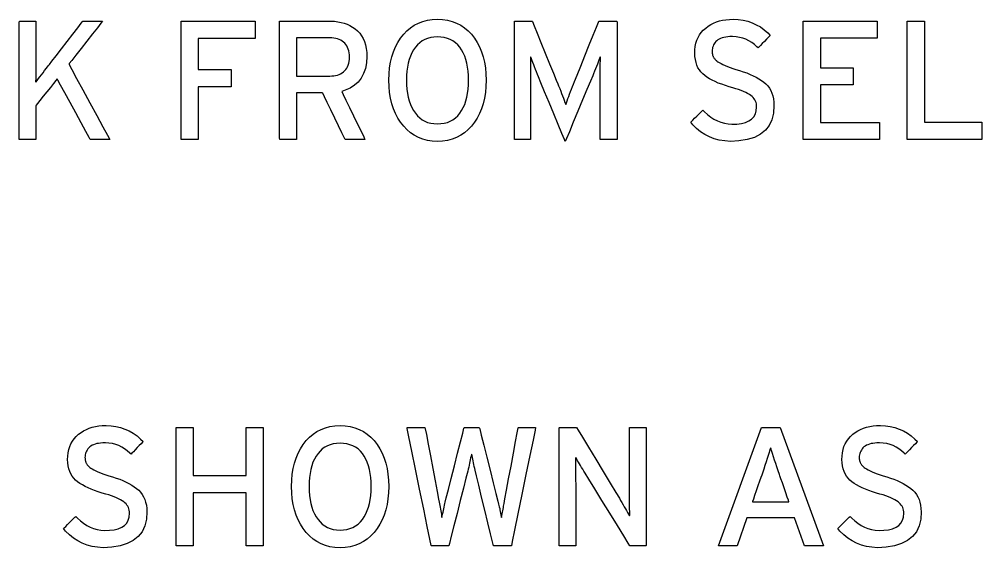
# Model space of a CAD drawing. Extents: x 1 to 47.7, y 0.2 to 33.3.
# Drawn here: x 13.896 to 16.027, y 22.696 to 23.867 of the extents above; entities that cross this region are included whole.
import ezdxf

# ---------------------------------------------------------------- set-up
doc = ezdxf.new("R2010")
doc.units = 0
doc.header["$MEASUREMENT"] = 0
doc.layers.add('4_0_____DWG', color=7, linetype='CONTINUOUS')

msp = doc.modelspace()

# ---------------------------------------------------------------- linework, layer by layer
at = {"layer": '4_0_____DWG'}
for points in [[(14.0537, 23.6), (14.051, 23.6049), (14.0439, 23.618), (14.0337, 23.6368), (14.0216, 23.659), (14.0091, 23.682), (13.9975, 23.7035), (13.988, 23.7209), (13.982, 23.7319), (13.9805, 23.7343), (13.9778, 23.731), (13.9726, 23.7245), (13.9655, 23.7157), (13.9576, 23.7058), (13.9496, 23.6959), (13.9424, 23.6869), (13.9368, 23.68), (13.9337, 23.6762), (13.9334, 23.6748), (13.9334, 23.6692), (13.9334, 23.6598), (13.9334, 23.648), (13.9334, 23.6351), (13.9334, 23.6224), (13.9334, 23.6115), (13.9334, 23.6036), (13.9334, 23.6), (13.9324, 23.6), (13.9291, 23.6), (13.9241, 23.6), (13.9181, 23.6), (13.9118, 23.6), (13.9058, 23.6), (13.9008, 23.6), (13.8975, 23.6), (13.8965, 23.6002), (13.8965, 23.6123), (13.8965, 23.6398), (13.8965, 23.6778), (13.8965, 23.7215), (13.8965, 23.7663), (13.8965, 23.8073), (13.8965, 23.8399), (13.8965, 23.8591), (13.8968, 23.8624), (13.8992, 23.8624), (13.9035, 23.8624), (13.9092, 23.8624), (13.9154, 23.8624), (13.9216, 23.8624), (13.9272, 23.8624), (13.9313, 23.8624), (13.9333, 23.8624), (13.9334, 23.8607), (13.9334, 23.8533), (13.9334, 23.8416), (13.9334, 23.8273), (13.9334, 23.8119), (13.9334, 23.7971), (13.9334, 23.7844), (13.9334, 23.7757), (13.9334, 23.7724), (13.9334, 23.7668), (13.9334, 23.7613), (13.9334, 23.7559), (13.9333, 23.7505), (13.9332, 23.7452), (13.9331, 23.7399), (13.933, 23.7347), (13.9328, 23.7295), (13.9335, 23.727), (13.9363, 23.7309), (13.9393, 23.735), (13.9424, 23.7392), (13.9457, 23.7436), (13.9491, 23.7482), (13.9527, 23.753), (13.9565, 23.7579), (13.9604, 23.763), (13.9631, 23.7665), (13.9686, 23.7736), (13.9779, 23.7856), (13.9897, 23.8008), (14.0025, 23.8174), (14.0151, 23.8336), (14.026, 23.8477), (14.0338, 23.8578), (14.0373, 23.8623), (14.0386, 23.8624), (14.0424, 23.8624), (14.0483, 23.8624), (14.0553, 23.8624), (14.0627, 23.8624), (14.0698, 23.8624), (14.0756, 23.8624), (14.0795, 23.8624), (14.0806, 23.8623), (14.0772, 23.8579), (14.0694, 23.8479), (14.0586, 23.8342), (14.0462, 23.8183), (14.0334, 23.802), (14.0218, 23.7872), (14.0126, 23.7753), (14.0071, 23.7683), (14.0068, 23.766), (14.0127, 23.7552), (14.0234, 23.7355), (14.0373, 23.7099), (14.0527, 23.6815), (14.068, 23.6534), (14.0815, 23.6285), (14.0916, 23.6098), (14.0967, 23.6005), (14.0962, 23.6), (14.0926, 23.6), (14.087, 23.6), (14.0801, 23.6), (14.0727, 23.6), (14.0656, 23.6), (14.0595, 23.6), (14.0553, 23.6)], [(14.6661, 23.7839), (14.6651, 23.77), (14.6627, 23.7574), (14.6588, 23.7461), (14.6535, 23.7362), (14.6468, 23.7275), (14.6386, 23.7202), (14.629, 23.7142), (14.6179, 23.7095), (14.6103, 23.7067), (14.6136, 23.7001), (14.6196, 23.6875), (14.6276, 23.6711), (14.6364, 23.6528), (14.6453, 23.6345), (14.6531, 23.6184), (14.6589, 23.6063), (14.6618, 23.6003), (14.6611, 23.6), (14.6574, 23.6), (14.6516, 23.6), (14.6445, 23.6), (14.6369, 23.6), (14.6296, 23.6), (14.6235, 23.6), (14.6194, 23.6), (14.618, 23.6), (14.6158, 23.6045), (14.6106, 23.6153), (14.6033, 23.6304), (14.5948, 23.6478), (14.5862, 23.6657), (14.5782, 23.6821), (14.5719, 23.695), (14.5682, 23.7026), (14.5672, 23.7038), (14.5633, 23.7038), (14.5564, 23.7038), (14.5474, 23.7038), (14.5376, 23.7038), (14.5279, 23.7038), (14.5194, 23.7038), (14.5132, 23.7038), (14.5103, 23.7038), (14.5102, 23.7012), (14.5102, 23.692), (14.5102, 23.6779), (14.5102, 23.6609), (14.5102, 23.6429), (14.5102, 23.6259), (14.5102, 23.6119), (14.5102, 23.6026), (14.5102, 23.6), (14.5083, 23.6), (14.5043, 23.6), (14.4988, 23.6), (14.4925, 23.6), (14.486, 23.6), (14.4802, 23.6), (14.4757, 23.6), (14.4732, 23.6), (14.4729, 23.603), (14.4729, 23.6222), (14.4729, 23.6549), (14.4729, 23.6963), (14.4729, 23.7415), (14.4729, 23.7856), (14.4729, 23.8237), (14.4729, 23.8509), (14.4729, 23.8623), (14.4764, 23.8624), (14.4868, 23.8624), (14.5023, 23.8624), (14.5207, 23.8624), (14.54, 23.8624), (14.558, 23.8624), (14.5728, 23.8624), (14.5821, 23.8624), (14.5865, 23.8624), (14.5943, 23.862), (14.6018, 23.8611), (14.6089, 23.8597), (14.6158, 23.8578), (14.6223, 23.8554), (14.6286, 23.8525), (14.6345, 23.8491), (14.6402, 23.8452), (14.6455, 23.8408), (14.6502, 23.8357), (14.6544, 23.83), (14.6579, 23.8238), (14.6607, 23.817), (14.663, 23.8096), (14.6646, 23.8016), (14.6657, 23.7931)], [(14.9299, 23.7313), (14.9294, 23.7173), (14.9282, 23.704), (14.9262, 23.6914), (14.9234, 23.6795), (14.9198, 23.6682), (14.9155, 23.6576), (14.9103, 23.6477), (14.9044, 23.6384), (14.8977, 23.6298), (14.8903, 23.622), (14.8823, 23.6152), (14.8738, 23.6095), (14.8646, 23.6047), (14.8549, 23.601), (14.8445, 23.5982), (14.8336, 23.5965), (14.8221, 23.5958), (14.8107, 23.5965), (14.7998, 23.5982), (14.7896, 23.601), (14.78, 23.6047), (14.771, 23.6095), (14.7625, 23.6152), (14.7547, 23.622), (14.7475, 23.6298), (14.7407, 23.6384), (14.7347, 23.6477), (14.7294, 23.6576), (14.725, 23.6682), (14.7213, 23.6795), (14.7185, 23.6914), (14.7164, 23.704), (14.7151, 23.7173), (14.7146, 23.7313), (14.7151, 23.7453), (14.7164, 23.7586), (14.7185, 23.7712), (14.7213, 23.7832), (14.725, 23.7946), (14.7294, 23.8052), (14.7347, 23.8153), (14.7407, 23.8246), (14.7475, 23.8333), (14.7547, 23.8409), (14.7625, 23.8476), (14.771, 23.8532), (14.78, 23.8579), (14.7896, 23.8616), (14.7998, 23.8642), (14.8107, 23.8659), (14.8221, 23.8666), (14.8336, 23.8659), (14.8445, 23.8642), (14.8549, 23.8616), (14.8646, 23.8579), (14.8738, 23.8532), (14.8823, 23.8476), (14.8903, 23.8409), (14.8977, 23.8333), (14.9044, 23.8246), (14.9103, 23.8153), (14.9155, 23.8052), (14.9198, 23.7946), (14.9234, 23.7832), (14.9262, 23.7712), (14.9282, 23.7586), (14.9294, 23.7453)], [(15.1824, 23.5999), (15.1824, 23.6049), (15.1824, 23.6182), (15.1824, 23.6375), (15.1824, 23.6601), (15.1824, 23.6837), (15.1824, 23.7058), (15.1824, 23.7239), (15.1824, 23.7357), (15.1824, 23.7402), (15.1824, 23.7466), (15.1825, 23.7527), (15.1825, 23.7585), (15.1826, 23.7639), (15.1827, 23.7691), (15.1828, 23.7739), (15.1829, 23.7785), (15.1831, 23.7827), (15.1826, 23.7833), (15.1812, 23.7796), (15.1796, 23.7756), (15.1779, 23.7714), (15.1761, 23.7668), (15.1742, 23.7619), (15.1721, 23.7567), (15.17, 23.7513), (15.1676, 23.7455), (15.1658, 23.7411), (15.161, 23.7295), (15.1532, 23.7109), (15.1435, 23.6877), (15.133, 23.6626), (15.1229, 23.6383), (15.1141, 23.6173), (15.1078, 23.6023), (15.1051, 23.5959), (15.1033, 23.6), (15.0978, 23.6134), (15.0896, 23.6333), (15.0798, 23.6571), (15.0694, 23.6822), (15.0595, 23.706), (15.0513, 23.7259), (15.0458, 23.7393), (15.0438, 23.7442), (15.0415, 23.75), (15.0393, 23.7555), (15.0372, 23.7608), (15.0352, 23.7657), (15.0334, 23.7704), (15.0317, 23.7747), (15.0301, 23.7788), (15.0286, 23.7825), (15.0278, 23.7836), (15.0279, 23.7794), (15.028, 23.775), (15.0281, 23.7702), (15.0282, 23.7651), (15.0283, 23.7597), (15.0284, 23.754), (15.0284, 23.748), (15.0284, 23.7416), (15.0284, 23.7371), (15.0284, 23.7272), (15.0284, 23.7103), (15.0284, 23.6888), (15.0284, 23.6654), (15.0284, 23.6423), (15.0284, 23.6221), (15.0284, 23.6072), (15.0284, 23.6001), (15.0276, 23.5999), (15.0246, 23.5999), (15.0199, 23.5999), (15.0142, 23.5999), (15.0081, 23.5999), (15.0023, 23.5999), (14.9973, 23.5999), (14.9939, 23.5999), (14.9926, 23.5999), (14.9926, 23.6093), (14.9926, 23.6346), (14.9926, 23.6709), (14.9926, 23.7137), (14.9926, 23.7584), (14.9926, 23.8002), (14.9926, 23.8344), (14.9926, 23.8566), (14.9927, 23.8624), (14.9947, 23.8624), (14.9989, 23.8624), (15.0046, 23.8624), (15.0111, 23.8624), (15.0178, 23.8624), (15.0239, 23.8624), (15.0287, 23.8624), (15.0315, 23.8624), (15.0324, 23.8613), (15.036, 23.8523), (15.0427, 23.8359), (15.0513, 23.8147), (15.0609, 23.7911), (15.0704, 23.7677), (15.0789, 23.7469), (15.0853, 23.7313), (15.0886, 23.7232), (15.0904, 23.7187), (15.0928, 23.713), (15.095, 23.7076), (15.0971, 23.7022), (15.0991, 23.697), (15.101, 23.692), (15.1028, 23.6872), (15.1044, 23.6825), (15.106, 23.678), (15.1075, 23.6814), (15.1092, 23.686), (15.1109, 23.6908), (15.1128, 23.6957), (15.1147, 23.7009), (15.1168, 23.7062), (15.119, 23.7117), (15.1213, 23.7174), (15.1234, 23.7226), (15.1258, 23.7287), (15.1315, 23.7429), (15.1394, 23.7628), (15.1486, 23.7858), (15.1581, 23.8096), (15.1669, 23.8315), (15.1739, 23.8492), (15.1783, 23.8601), (15.1794, 23.8624), (15.1817, 23.8624), (15.1863, 23.8624), (15.1923, 23.8624), (15.1991, 23.8624), (15.2059, 23.8624), (15.2121, 23.8624), (15.2168, 23.8624), (15.2195, 23.8624), (15.2198, 23.8594), (15.2198, 23.8406), (15.2198, 23.8086), (15.2198, 23.7681), (15.2198, 23.7237), (15.2198, 23.68), (15.2198, 23.6418), (15.2198, 23.6137), (15.2198, 23.6004), (15.219, 23.5999), (15.2158, 23.5999), (15.2109, 23.5999), (15.205, 23.5999), (15.1986, 23.5999), (15.1925, 23.5999), (15.1874, 23.5999), (15.1838, 23.5999)], [(15.5671, 23.6753), (15.5661, 23.6588), (15.5625, 23.6441), (15.5565, 23.6314), (15.5481, 23.6207), (15.5372, 23.6118), (15.5238, 23.6049), (15.5079, 23.5999), (15.4896, 23.5969), (15.4705, 23.5959), (15.458, 23.5969), (15.4461, 23.5989), (15.4348, 23.6019), (15.4241, 23.606), (15.414, 23.6111), (15.4045, 23.6172), (15.3956, 23.6244), (15.3874, 23.6326), (15.3827, 23.6383), (15.3843, 23.64), (15.3874, 23.6431), (15.3915, 23.6471), (15.3961, 23.6517), (15.4007, 23.6562), (15.4048, 23.6603), (15.4079, 23.6635), (15.4097, 23.6652), (15.4135, 23.6615), (15.4202, 23.6554), (15.4271, 23.65), (15.4342, 23.6454), (15.4417, 23.6416), (15.4494, 23.6386), (15.4573, 23.6364), (15.4655, 23.6349), (15.474, 23.6343), (15.4847, 23.6345), (15.495, 23.6357), (15.5039, 23.638), (15.5114, 23.6412), (15.5176, 23.6454), (15.5224, 23.6506), (15.5259, 23.6568), (15.528, 23.6639), (15.5287, 23.6721), (15.5286, 23.6757), (15.5281, 23.6789), (15.5273, 23.682), (15.5262, 23.6849), (15.5248, 23.6877), (15.523, 23.6904), (15.521, 23.6929), (15.5186, 23.6953), (15.5159, 23.6976), (15.5126, 23.6998), (15.5088, 23.702), (15.5045, 23.7042), (15.4998, 23.7064), (15.4946, 23.7085), (15.4888, 23.7106), (15.4826, 23.7127), (15.476, 23.7148), (15.4682, 23.717), (15.4596, 23.7196), (15.4515, 23.7224), (15.4439, 23.7253), (15.4369, 23.7284), (15.4303, 23.7316), (15.4243, 23.7349), (15.4188, 23.7384), (15.4138, 23.742), (15.4093, 23.7457), (15.4053, 23.7498), (15.4019, 23.7543), (15.3989, 23.7593), (15.3965, 23.7648), (15.3945, 23.7707), (15.3931, 23.7771), (15.3922, 23.784), (15.3918, 23.7913), (15.392, 23.799), (15.3928, 23.8063), (15.3942, 23.8133), (15.3963, 23.8199), (15.399, 23.8261), (15.4023, 23.8319), (15.4062, 23.8374), (15.4107, 23.8424), (15.4159, 23.8471), (15.4213, 23.8512), (15.427, 23.8548), (15.4331, 23.8579), (15.4395, 23.8605), (15.4462, 23.8627), (15.4533, 23.8644), (15.4607, 23.8656), (15.4684, 23.8663), (15.4767, 23.8666), (15.4879, 23.866), (15.4986, 23.8644), (15.5089, 23.862), (15.5187, 23.8587), (15.528, 23.8545), (15.5369, 23.8494), (15.5454, 23.8434), (15.5534, 23.8365), (15.5587, 23.8309), (15.5573, 23.8294), (15.5543, 23.8263), (15.5504, 23.8222), (15.5459, 23.8176), (15.5413, 23.8129), (15.5372, 23.8086), (15.534, 23.8052), (15.5321, 23.8033), (15.5293, 23.8057), (15.5238, 23.8107), (15.5179, 23.8152), (15.5117, 23.8189), (15.5051, 23.8221), (15.4982, 23.8246), (15.4909, 23.8264), (15.4833, 23.8276), (15.4753, 23.8281), (15.4693, 23.828), (15.4646, 23.8277), (15.4603, 23.8271), (15.4562, 23.8264), (15.4525, 23.8253), (15.449, 23.8241), (15.4459, 23.8227), (15.4431, 23.821), (15.4406, 23.8191), (15.4384, 23.8169), (15.4365, 23.8146), (15.4348, 23.8122), (15.4334, 23.8097), (15.4322, 23.8071), (15.4313, 23.8043), (15.4307, 23.8015), (15.4303, 23.7985), (15.4302, 23.7954), (15.4302, 23.7939), (15.4303, 23.7924), (15.4305, 23.791), (15.4307, 23.7896), (15.431, 23.7883), (15.4313, 23.787), (15.4318, 23.7858), (15.4322, 23.7846), (15.4328, 23.7835), (15.4334, 23.7822), (15.4342, 23.781), (15.435, 23.7798), (15.436, 23.7786), (15.437, 23.7774), (15.4382, 23.7762), (15.4395, 23.7751), (15.4409, 23.7739), (15.4429, 23.7724), (15.4461, 23.7704), (15.4499, 23.7683), (15.4541, 23.7662), (15.4588, 23.7641), (15.4641, 23.7619), (15.4699, 23.7598), (15.4762, 23.7576), (15.483, 23.7554), (15.491, 23.753), (15.4991, 23.7503), (15.5069, 23.7475), (15.5142, 23.7445), (15.5211, 23.7414), (15.5276, 23.7381), (15.5336, 23.7347), (15.5392, 23.7311), (15.5444, 23.7274), (15.5491, 23.7234), (15.5532, 23.719), (15.5569, 23.7141), (15.5599, 23.7088), (15.5625, 23.703), (15.5644, 23.6968), (15.5659, 23.6901), (15.5668, 23.6829)], [(14.6276, 23.7828), (14.6274, 23.7877), (14.6268, 23.7922), (14.626, 23.7965), (14.6248, 23.8005), (14.6233, 23.8041), (14.6216, 23.8075), (14.6195, 23.8105), (14.6171, 23.8133), (14.6143, 23.8158), (14.6113, 23.8181), (14.6081, 23.8201), (14.6046, 23.8218), (14.6009, 23.8231), (14.597, 23.8241), (14.5928, 23.8249), (14.5884, 23.8253), (14.5843, 23.8254), (14.5806, 23.8254), (14.5724, 23.8254), (14.5611, 23.8254), (14.5482, 23.8254), (14.5352, 23.8254), (14.5236, 23.8254), (14.5149, 23.8254), (14.5105, 23.8254), (14.5102, 23.8237), (14.5102, 23.8163), (14.5102, 23.8047), (14.5102, 23.7906), (14.5102, 23.7756), (14.5102, 23.7615), (14.5102, 23.7499), (14.5102, 23.7425), (14.5105, 23.7408), (14.5149, 23.7408), (14.5236, 23.7408), (14.5352, 23.7408), (14.5482, 23.7408), (14.5611, 23.7408), (14.5724, 23.7408), (14.5806, 23.7408), (14.5843, 23.7408), (14.5883, 23.7409), (14.5926, 23.7413), (14.5968, 23.742), (14.6007, 23.743), (14.6043, 23.7443), (14.6078, 23.7458), (14.611, 23.7477), (14.614, 23.7499), (14.6167, 23.7523), (14.6192, 23.755), (14.6214, 23.7581), (14.6232, 23.7614), (14.6247, 23.7651), (14.6259, 23.7691), (14.6268, 23.7733), (14.6274, 23.7779)], [(14.8911, 23.7313), (14.8909, 23.7416), (14.8902, 23.7514), (14.889, 23.7606), (14.8873, 23.7693), (14.8851, 23.7775), (14.8825, 23.7851), (14.8793, 23.7923), (14.8757, 23.7988), (14.8716, 23.8048), (14.867, 23.81), (14.862, 23.8146), (14.8565, 23.8184), (14.8505, 23.8216), (14.8441, 23.8241), (14.8372, 23.8259), (14.8299, 23.827), (14.8221, 23.8274), (14.8145, 23.827), (14.8073, 23.8259), (14.8005, 23.8241), (14.7942, 23.8216), (14.7883, 23.8184), (14.7829, 23.8146), (14.7778, 23.81), (14.7733, 23.8048), (14.7691, 23.7988), (14.7654, 23.7923), (14.7622, 23.7851), (14.7595, 23.7775), (14.7573, 23.7693), (14.7556, 23.7606), (14.7544, 23.7514), (14.7536, 23.7416), (14.7534, 23.7313), (14.7536, 23.7211), (14.7544, 23.7114), (14.7556, 23.7023), (14.7573, 23.6937), (14.7595, 23.6856), (14.7622, 23.678), (14.7654, 23.671), (14.7691, 23.6644), (14.7733, 23.6583), (14.7778, 23.6529), (14.7829, 23.6481), (14.7883, 23.6441), (14.7942, 23.6408), (14.8005, 23.6382), (14.8073, 23.6364), (14.8145, 23.6353), (14.8221, 23.6349), (14.8299, 23.6353), (14.8372, 23.6364), (14.8441, 23.6382), (14.8505, 23.6408), (14.8565, 23.6441), (14.862, 23.6481), (14.867, 23.6529), (14.8716, 23.6583), (14.8757, 23.6644), (14.8793, 23.671), (14.8825, 23.678), (14.8851, 23.6856), (14.8873, 23.6937), (14.889, 23.7023), (14.8902, 23.7114), (14.8909, 23.7211)], [(14.179, 22.7753), (14.1779, 22.7588), (14.1744, 22.7441), (14.1684, 22.7314), (14.1599, 22.7207), (14.149, 22.7118), (14.1356, 22.7049), (14.1198, 22.6999), (14.1015, 22.6969), (14.0824, 22.6959), (14.0699, 22.6969), (14.058, 22.6989), (14.0467, 22.7019), (14.036, 22.706), (14.0259, 22.7111), (14.0164, 22.7172), (14.0075, 22.7244), (13.9992, 22.7326), (13.9946, 22.7383), (13.9962, 22.74), (13.9993, 22.7431), (14.0034, 22.7471), (14.008, 22.7517), (14.0125, 22.7562), (14.0166, 22.7603), (14.0198, 22.7635), (14.0215, 22.7652), (14.0254, 22.7615), (14.0321, 22.7554), (14.039, 22.75), (14.0461, 22.7454), (14.0535, 22.7416), (14.0612, 22.7386), (14.0692, 22.7364), (14.0774, 22.7349), (14.0858, 22.7343), (14.0966, 22.7345), (14.1069, 22.7357), (14.1158, 22.738), (14.1233, 22.7412), (14.1295, 22.7454), (14.1343, 22.7506), (14.1377, 22.7568), (14.1398, 22.7639), (14.1406, 22.7721), (14.1404, 22.7757), (14.14, 22.7789), (14.1392, 22.782), (14.1381, 22.7849), (14.1367, 22.7877), (14.1349, 22.7904), (14.1328, 22.7929), (14.1305, 22.7953), (14.1277, 22.7976), (14.1244, 22.7998), (14.1207, 22.802), (14.1164, 22.8042), (14.1117, 22.8064), (14.1064, 22.8085), (14.1007, 22.8106), (14.0945, 22.8127), (14.0878, 22.8148), (14.0801, 22.817), (14.0715, 22.8196), (14.0634, 22.8224), (14.0558, 22.8254), (14.0487, 22.8284), (14.0422, 22.8316), (14.0362, 22.8349), (14.0307, 22.8384), (14.0257, 22.842), (14.0212, 22.8457), (14.0172, 22.8498), (14.0137, 22.8543), (14.0108, 22.8593), (14.0083, 22.8648), (14.0064, 22.8707), (14.005, 22.8771), (14.004, 22.884), (14.0036, 22.8913), (14.0038, 22.899), (14.0047, 22.9063), (14.0061, 22.9133), (14.0082, 22.9199), (14.0109, 22.9261), (14.0142, 22.9319), (14.0181, 22.9374), (14.0226, 22.9424), (14.0277, 22.9471), (14.0332, 22.9512), (14.0389, 22.9548), (14.045, 22.9579), (14.0514, 22.9605), (14.0581, 22.9627), (14.0651, 22.9644), (14.0725, 22.9656), (14.0802, 22.9663), (14.0886, 22.9666), (14.0998, 22.966), (14.1105, 22.9644), (14.1207, 22.962), (14.1305, 22.9587), (14.1399, 22.9545), (14.1488, 22.9494), (14.1572, 22.9434), (14.1652, 22.9365), (14.1706, 22.9309), (14.1691, 22.9294), (14.1662, 22.9263), (14.1622, 22.9222), (14.1577, 22.9176), (14.1532, 22.9129), (14.1491, 22.9086), (14.1458, 22.9052), (14.144, 22.9033), (14.1412, 22.9057), (14.1357, 22.9107), (14.1298, 22.9152), (14.1235, 22.9189), (14.117, 22.9221), (14.11, 22.9246), (14.1028, 22.9264), (14.0951, 22.9276), (14.0872, 22.9281), (14.0812, 22.9281), (14.0765, 22.9277), (14.0721, 22.9271), (14.0681, 22.9264), (14.0643, 22.9253), (14.0609, 22.9241), (14.0578, 22.9227), (14.055, 22.921), (14.0525, 22.9191), (14.0503, 22.9169), (14.0483, 22.9146), (14.0467, 22.9122), (14.0452, 22.9097), (14.0441, 22.9071), (14.0432, 22.9043), (14.0425, 22.9015), (14.0422, 22.8985), (14.042, 22.8954), (14.0421, 22.8939), (14.0422, 22.8924), (14.0423, 22.891), (14.0426, 22.8896), (14.0428, 22.8883), (14.0432, 22.887), (14.0436, 22.8858), (14.0441, 22.8846), (14.0447, 22.8835), (14.0453, 22.8822), (14.046, 22.881), (14.0469, 22.8798), (14.0479, 22.8786), (14.0489, 22.8774), (14.0501, 22.8762), (14.0514, 22.8751), (14.0527, 22.8739), (14.0548, 22.8724), (14.058, 22.8704), (14.0617, 22.8683), (14.066, 22.8662), (14.0707, 22.8641), (14.076, 22.8619), (14.0818, 22.8598), (14.088, 22.8576), (14.0948, 22.8554), (14.1028, 22.853), (14.111, 22.8503), (14.1188, 22.8475), (14.1261, 22.8445), (14.133, 22.8414), (14.1394, 22.8381), (14.1455, 22.8347), (14.1511, 22.8311), (14.1562, 22.8274), (14.1609, 22.8234), (14.1651, 22.819), (14.1687, 22.8141), (14.1718, 22.8088), (14.1743, 22.803), (14.1763, 22.7968), (14.1778, 22.7901), (14.1786, 22.7829)], [(14.7144, 22.8313), (14.7139, 22.8173), (14.7127, 22.804), (14.7107, 22.7914), (14.7079, 22.7795), (14.7043, 22.7682), (14.6999, 22.7576), (14.6948, 22.7477), (14.6889, 22.7384), (14.6822, 22.7298), (14.6748, 22.722), (14.6668, 22.7152), (14.6583, 22.7095), (14.6491, 22.7047), (14.6393, 22.701), (14.629, 22.6982), (14.6181, 22.6965), (14.6066, 22.6958), (14.5951, 22.6965), (14.5843, 22.6982), (14.5741, 22.701), (14.5645, 22.7047), (14.5554, 22.7095), (14.547, 22.7152), (14.5392, 22.722), (14.5319, 22.7298), (14.5252, 22.7384), (14.5192, 22.7477), (14.5139, 22.7576), (14.5095, 22.7682), (14.5058, 22.7795), (14.5029, 22.7914), (14.5009, 22.804), (14.4996, 22.8173), (14.4991, 22.8313), (14.4996, 22.8453), (14.5009, 22.8586), (14.5029, 22.8712), (14.5058, 22.8832), (14.5095, 22.8946), (14.5139, 22.9052), (14.5192, 22.9153), (14.5252, 22.9246), (14.5319, 22.9333), (14.5392, 22.9409), (14.547, 22.9476), (14.5554, 22.9533), (14.5645, 22.9579), (14.5741, 22.9616), (14.5843, 22.9643), (14.5951, 22.9659), (14.6066, 22.9666), (14.6181, 22.9659), (14.629, 22.9643), (14.6393, 22.9616), (14.6491, 22.9579), (14.6583, 22.9533), (14.6668, 22.9476), (14.6748, 22.9409), (14.6822, 22.9333), (14.6889, 22.9246), (14.6948, 22.9153), (14.6999, 22.9052), (14.7043, 22.8946), (14.7079, 22.8832), (14.7107, 22.8712), (14.7127, 22.8586), (14.7139, 22.8453)], [(15.8929, 22.7753), (15.8918, 22.7588), (15.8883, 22.7441), (15.8823, 22.7314), (15.8738, 22.7207), (15.8629, 22.7118), (15.8495, 22.7049), (15.8337, 22.6999), (15.8153, 22.6969), (15.7963, 22.6959), (15.7838, 22.6969), (15.7719, 22.6989), (15.7606, 22.7019), (15.7499, 22.706), (15.7398, 22.7111), (15.7303, 22.7172), (15.7214, 22.7244), (15.7131, 22.7326), (15.7084, 22.7383), (15.7101, 22.74), (15.7132, 22.7431), (15.7173, 22.7471), (15.7218, 22.7517), (15.7264, 22.7562), (15.7305, 22.7603), (15.7337, 22.7635), (15.7354, 22.7652), (15.7393, 22.7615), (15.7459, 22.7554), (15.7528, 22.75), (15.76, 22.7454), (15.7674, 22.7416), (15.7751, 22.7386), (15.783, 22.7364), (15.7912, 22.7349), (15.7997, 22.7343), (15.8105, 22.7345), (15.8207, 22.7357), (15.8296, 22.738), (15.8372, 22.7412), (15.8433, 22.7454), (15.8481, 22.7506), (15.8516, 22.7568), (15.8537, 22.7639), (15.8544, 22.7721), (15.8543, 22.7757), (15.8538, 22.7789), (15.8531, 22.782), (15.852, 22.7849), (15.8505, 22.7877), (15.8488, 22.7904), (15.8467, 22.7929), (15.8443, 22.7953), (15.8416, 22.7976), (15.8383, 22.7998), (15.8345, 22.802), (15.8303, 22.8042), (15.8255, 22.8064), (15.8203, 22.8085), (15.8146, 22.8106), (15.8084, 22.8127), (15.8017, 22.8148), (15.794, 22.817), (15.7854, 22.8196), (15.7772, 22.8224), (15.7697, 22.8254), (15.7626, 22.8284), (15.7561, 22.8316), (15.75, 22.8349), (15.7445, 22.8384), (15.7395, 22.842), (15.7351, 22.8457), (15.7311, 22.8498), (15.7276, 22.8543), (15.7246, 22.8593), (15.7222, 22.8648), (15.7203, 22.8707), (15.7188, 22.8771), (15.7179, 22.884), (15.7175, 22.8913), (15.7177, 22.899), (15.7185, 22.9063), (15.72, 22.9133), (15.722, 22.9199), (15.7247, 22.9261), (15.728, 22.9319), (15.7319, 22.9374), (15.7365, 22.9424), (15.7416, 22.9471), (15.747, 22.9512), (15.7528, 22.9548), (15.7588, 22.9579), (15.7652, 22.9605), (15.772, 22.9627), (15.779, 22.9644), (15.7864, 22.9656), (15.7941, 22.9663), (15.8025, 22.9666), (15.8136, 22.966), (15.8243, 22.9644), (15.8346, 22.962), (15.8444, 22.9587), (15.8538, 22.9545), (15.8627, 22.9494), (15.8711, 22.9434), (15.8791, 22.9365), (15.8845, 22.9309), (15.883, 22.9294), (15.88, 22.9263), (15.8761, 22.9222), (15.8716, 22.9176), (15.8671, 22.9129), (15.8629, 22.9086), (15.8597, 22.9052), (15.8578, 22.9033), (15.8551, 22.9057), (15.8495, 22.9107), (15.8436, 22.9152), (15.8374, 22.9189), (15.8308, 22.9221), (15.8239, 22.9246), (15.8166, 22.9264), (15.809, 22.9276), (15.801, 22.9281), (15.795, 22.9281), (15.7904, 22.9277), (15.786, 22.9271), (15.7819, 22.9264), (15.7782, 22.9253), (15.7748, 22.9241), (15.7717, 22.9227), (15.7688, 22.921), (15.7663, 22.9191), (15.7641, 22.9169), (15.7622, 22.9146), (15.7605, 22.9122), (15.7591, 22.9097), (15.7579, 22.9071), (15.757, 22.9043), (15.7564, 22.9015), (15.756, 22.8985), (15.7559, 22.8954), (15.7559, 22.8939), (15.756, 22.8924), (15.7562, 22.891), (15.7564, 22.8896), (15.7567, 22.8883), (15.7571, 22.887), (15.7575, 22.8858), (15.758, 22.8846), (15.7585, 22.8835), (15.7592, 22.8822), (15.7599, 22.881), (15.7608, 22.8798), (15.7617, 22.8786), (15.7628, 22.8774), (15.764, 22.8762), (15.7652, 22.8751), (15.7666, 22.8739), (15.7687, 22.8724), (15.7719, 22.8704), (15.7756, 22.8683), (15.7798, 22.8662), (15.7846, 22.8641), (15.7898, 22.8619), (15.7956, 22.8598), (15.8019, 22.8576), (15.8087, 22.8554), (15.8167, 22.853), (15.8249, 22.8503), (15.8326, 22.8475), (15.84, 22.8445), (15.8468, 22.8414), (15.8533, 22.8381), (15.8593, 22.8347), (15.8649, 22.8311), (15.8701, 22.8274), (15.8748, 22.8234), (15.879, 22.819), (15.8826, 22.8141), (15.8857, 22.8088), (15.8882, 22.803), (15.8902, 22.7968), (15.8916, 22.7901), (15.8925, 22.7829)], [(14.9858, 22.7), (14.9844, 22.7), (14.9805, 22.7), (14.9751, 22.7), (14.9686, 22.7), (14.9618, 22.7), (14.9555, 22.7), (14.9503, 22.7), (14.9469, 22.7), (14.946, 22.7003), (14.9439, 22.7088), (14.9396, 22.7268), (14.9337, 22.7513), (14.9269, 22.7794), (14.92, 22.8081), (14.9137, 22.8343), (14.9087, 22.8551), (14.9057, 22.8674), (14.9048, 22.8714), (14.9038, 22.8757), (14.9028, 22.8799), (14.9019, 22.884), (14.901, 22.888), (14.9002, 22.8919), (14.8994, 22.8957), (14.8987, 22.8994), (14.898, 22.903), (14.8973, 22.9021), (14.8965, 22.8985), (14.8957, 22.8947), (14.8949, 22.8909), (14.8941, 22.887), (14.8932, 22.8829), (14.8923, 22.8788), (14.8913, 22.8746), (14.8904, 22.8702), (14.8891, 22.8652), (14.8853, 22.8503), (14.8797, 22.8278), (14.8728, 22.8007), (14.8655, 22.7719), (14.8586, 22.7444), (14.8527, 22.7213), (14.8487, 22.7055), (14.8474, 22.7), (14.8458, 22.7), (14.842, 22.7), (14.8365, 22.7), (14.8301, 22.7), (14.8235, 22.7), (14.8173, 22.7), (14.8123, 22.7), (14.8091, 22.7), (14.8082, 22.7007), (14.8054, 22.7147), (14.7995, 22.7432), (14.7917, 22.7816), (14.7828, 22.8253), (14.7738, 22.8696), (14.7656, 22.9098), (14.7592, 22.9414), (14.7554, 22.9597), (14.7552, 22.9624), (14.7579, 22.9624), (14.7626, 22.9624), (14.7686, 22.9624), (14.7753, 22.9624), (14.7819, 22.9624), (14.7878, 22.9624), (14.7922, 22.9624), (14.7945, 22.9624), (14.7952, 22.9595), (14.7976, 22.9465), (14.8016, 22.9254), (14.8066, 22.8994), (14.8119, 22.8713), (14.8171, 22.844), (14.8216, 22.8205), (14.8247, 22.8038), (14.8261, 22.7966), (14.8268, 22.7932), (14.8275, 22.7894), (14.8282, 22.7855), (14.8289, 22.7816), (14.8296, 22.7777), (14.8302, 22.7738), (14.8308, 22.7698), (14.8314, 22.7657), (14.8321, 22.7625), (14.8329, 22.7665), (14.8337, 22.7705), (14.8345, 22.7744), (14.8353, 22.7783), (14.8361, 22.7822), (14.8369, 22.786), (14.8377, 22.7898), (14.8385, 22.7936), (14.8393, 22.7968), (14.8417, 22.8062), (14.8463, 22.8247), (14.8526, 22.8493), (14.8596, 22.877), (14.8667, 22.905), (14.8731, 22.9303), (14.8781, 22.9499), (14.8809, 22.961), (14.8816, 22.9624), (14.8839, 22.9624), (14.888, 22.9624), (14.8932, 22.9624), (14.8988, 22.9624), (14.9044, 22.9624), (14.9094, 22.9624), (14.913, 22.9624), (14.9148, 22.9624), (14.9158, 22.959), (14.9193, 22.9451), (14.9248, 22.9232), (14.9315, 22.8964), (14.9387, 22.8676), (14.9457, 22.8398), (14.9517, 22.816), (14.9559, 22.7992), (14.9576, 22.7925), (14.9583, 22.7896), (14.9591, 22.7863), (14.9599, 22.7831), (14.9606, 22.7797), (14.9613, 22.7762), (14.962, 22.7727), (14.9627, 22.769), (14.9634, 22.7653), (14.9641, 22.7627), (14.9649, 22.7667), (14.9656, 22.7706), (14.9663, 22.7743), (14.9669, 22.7779), (14.9675, 22.7814), (14.9681, 22.7847), (14.9686, 22.7879), (14.969, 22.791), (14.9695, 22.7938), (14.9714, 22.8039), (14.975, 22.8232), (14.9798, 22.8485), (14.9851, 22.8769), (14.9904, 22.9053), (14.9952, 22.9309), (14.9989, 22.9505), (15.001, 22.9613), (15.0016, 22.9624), (15.0044, 22.9624), (15.0091, 22.9624), (15.015, 22.9624), (15.0215, 22.9624), (15.0279, 22.9624), (15.0334, 22.9624), (15.0375, 22.9624), (15.0394, 22.9624), (15.0382, 22.9564), (15.0337, 22.9342), (15.0267, 22.8999), (15.0181, 22.8581), (15.009, 22.8136), (15.0003, 22.7708), (14.9929, 22.7346), (14.9877, 22.7094)], [(15.2482, 22.7), (15.2445, 22.706), (15.2346, 22.722), (15.2204, 22.7451), (15.2037, 22.7722), (15.1864, 22.8004), (15.1702, 22.8266), (15.1571, 22.848), (15.1488, 22.8614), (15.1461, 22.8658), (15.1437, 22.8699), (15.1413, 22.8739), (15.139, 22.8778), (15.1368, 22.8815), (15.1346, 22.8852), (15.1325, 22.8887), (15.1306, 22.8921), (15.1286, 22.8954), (15.1278, 22.8933), (15.1279, 22.887), (15.1279, 22.8805), (15.1279, 22.8737), (15.1279, 22.8668), (15.128, 22.8597), (15.1281, 22.8524), (15.1281, 22.8449), (15.1282, 22.8371), (15.1282, 22.8323), (15.1282, 22.8201), (15.1282, 22.8017), (15.1282, 22.7797), (15.1282, 22.7563), (15.1282, 22.7343), (15.1282, 22.7159), (15.1282, 22.7037), (15.1282, 22.7), (15.1265, 22.7), (15.1226, 22.7), (15.1173, 22.7), (15.1111, 22.7), (15.1048, 22.7), (15.099, 22.7), (15.0944, 22.7), (15.0917, 22.7), (15.0913, 22.7018), (15.0913, 22.7188), (15.0913, 22.7498), (15.0913, 22.7899), (15.0913, 22.8344), (15.0913, 22.8786), (15.0913, 22.9177), (15.0913, 22.9469), (15.0913, 22.9616), (15.092, 22.9624), (15.0952, 22.9624), (15.1002, 22.9624), (15.1064, 22.9624), (15.1131, 22.9624), (15.1195, 22.9624), (15.1249, 22.9624), (15.1287, 22.9624), (15.1301, 22.9624), (15.1336, 22.9565), (15.143, 22.941), (15.1566, 22.9185), (15.1725, 22.8921), (15.189, 22.8647), (15.2044, 22.8392), (15.217, 22.8184), (15.2249, 22.8053), (15.2275, 22.8008), (15.2304, 22.7959), (15.2331, 22.7912), (15.2357, 22.7867), (15.2382, 22.7823), (15.2406, 22.7781), (15.2428, 22.7741), (15.245, 22.7702), (15.247, 22.7666), (15.2478, 22.7687), (15.2477, 22.7752), (15.2476, 22.7819), (15.2476, 22.7887), (15.2475, 22.7958), (15.2475, 22.803), (15.2475, 22.8104), (15.2475, 22.818), (15.2475, 22.8258), (15.2475, 22.8306), (15.2475, 22.8428), (15.2475, 22.8611), (15.2475, 22.8831), (15.2475, 22.9063), (15.2475, 22.9283), (15.2475, 22.9466), (15.2475, 22.9587), (15.2475, 22.9624), (15.2492, 22.9624), (15.2531, 22.9624), (15.2584, 22.9624), (15.2646, 22.9624), (15.2709, 22.9624), (15.2767, 22.9624), (15.2812, 22.9624), (15.284, 22.9624), (15.2844, 22.9605), (15.2844, 22.9435), (15.2844, 22.9126), (15.2844, 22.8725), (15.2844, 22.828), (15.2844, 22.7838), (15.2844, 22.7447), (15.2844, 22.7154), (15.2844, 22.7008), (15.2837, 22.7), (15.2808, 22.7), (15.276, 22.7), (15.2703, 22.7), (15.2641, 22.7), (15.2581, 22.7), (15.253, 22.7), (15.2495, 22.7)], [(14.6756, 22.8313), (14.6754, 22.8416), (14.6747, 22.8514), (14.6734, 22.8606), (14.6718, 22.8693), (14.6696, 22.8775), (14.6669, 22.8851), (14.6638, 22.8923), (14.6602, 22.8988), (14.6561, 22.9048), (14.6515, 22.91), (14.6465, 22.9146), (14.641, 22.9184), (14.635, 22.9216), (14.6286, 22.9241), (14.6217, 22.9259), (14.6144, 22.927), (14.6066, 22.9274), (14.5989, 22.927), (14.5917, 22.9259), (14.585, 22.9241), (14.5787, 22.9216), (14.5728, 22.9184), (14.5673, 22.9146), (14.5623, 22.91), (14.5578, 22.9048), (14.5536, 22.8988), (14.5499, 22.8923), (14.5467, 22.8851), (14.544, 22.8775), (14.5418, 22.8693), (14.5401, 22.8606), (14.5389, 22.8514), (14.5381, 22.8416), (14.5379, 22.8313), (14.5381, 22.8211), (14.5389, 22.8114), (14.5401, 22.8023), (14.5418, 22.7937), (14.544, 22.7856), (14.5467, 22.778), (14.5499, 22.771), (14.5536, 22.7644), (14.5578, 22.7583), (14.5623, 22.7529), (14.5673, 22.7481), (14.5728, 22.7441), (14.5787, 22.7408), (14.585, 22.7382), (14.5917, 22.7364), (14.5989, 22.7353), (14.6066, 22.7349), (14.6144, 22.7353), (14.6217, 22.7364), (14.6286, 22.7382), (14.635, 22.7408), (14.641, 22.7441), (14.6465, 22.7481), (14.6515, 22.7529), (14.6561, 22.7583), (14.6602, 22.7644), (14.6638, 22.771), (14.6669, 22.778), (14.6696, 22.7856), (14.6718, 22.7937), (14.6734, 22.8023), (14.6747, 22.8114), (14.6754, 22.8211)], [(15.5792, 22.8578), (15.5763, 22.8665), (15.5735, 22.8747), (15.5709, 22.8827), (15.5684, 22.8902), (15.566, 22.8975), (15.5638, 22.9043), (15.5617, 22.9109), (15.5598, 22.9171), (15.5581, 22.9135), (15.5562, 22.9071), (15.5541, 22.9004), (15.5519, 22.8933), (15.5496, 22.8858), (15.547, 22.8779), (15.5443, 22.8697), (15.5414, 22.861), (15.5399, 22.8565), (15.5381, 22.8515), (15.5353, 22.8432), (15.5317, 22.8329), (15.5279, 22.822), (15.5243, 22.8117), (15.5214, 22.8034), (15.5197, 22.7983), (15.5199, 22.7974), (15.5256, 22.7974), (15.5361, 22.7974), (15.5495, 22.7974), (15.5642, 22.7974), (15.5784, 22.7974), (15.5903, 22.7974), (15.5981, 22.7974), (15.6002, 22.7975), (15.5991, 22.8009), (15.5965, 22.8081), (15.5932, 22.8178), (15.5894, 22.8287), (15.5856, 22.8395), (15.5824, 22.8488), (15.5801, 22.8554)]]:
    msp.add_lwpolyline(points, close=True, dxfattribs=at)
for points in [[(14.2927, 23.8239), (14.2927, 23.7551), (14.3657, 23.7551), (14.3657, 23.7166), (14.2927, 23.7166), (14.2927, 23.6), (14.2547, 23.6), (14.2547, 23.8624), (14.4184, 23.8624), (14.4184, 23.8239), (14.2927, 23.8239)], [(15.6316, 23.6), (15.6316, 23.8624), (15.7954, 23.8624), (15.7954, 23.8243), (15.6697, 23.8243), (15.6697, 23.7591), (15.7427, 23.7591), (15.7427, 23.721), (15.6697, 23.721), (15.6697, 23.6381), (15.8009, 23.6381), (15.8009, 23.6), (15.6316, 23.6)], [(15.8621, 23.6), (15.8621, 23.8624), (15.9002, 23.8624), (15.9002, 23.6384), (16.027, 23.6384), (16.027, 23.6), (15.8621, 23.6)], [(14.3986, 22.7), (14.3986, 22.8177), (14.2815, 22.8177), (14.2815, 22.7), (14.2435, 22.7), (14.2435, 22.9624), (14.2815, 22.9624), (14.2815, 22.8562), (14.3986, 22.8562), (14.3986, 22.9624), (14.4366, 22.9624), (14.4366, 22.7), (14.3986, 22.7)], [(15.6343, 22.7), (15.6124, 22.7623), (15.5073, 22.7623), (15.4855, 22.7), (15.4446, 22.7), (15.5391, 22.9624), (15.5809, 22.9624), (15.6764, 22.7), (15.6343, 22.7)]]:
    msp.add_lwpolyline(points, dxfattribs=at)

doc.saveas('drawing.dxf')
